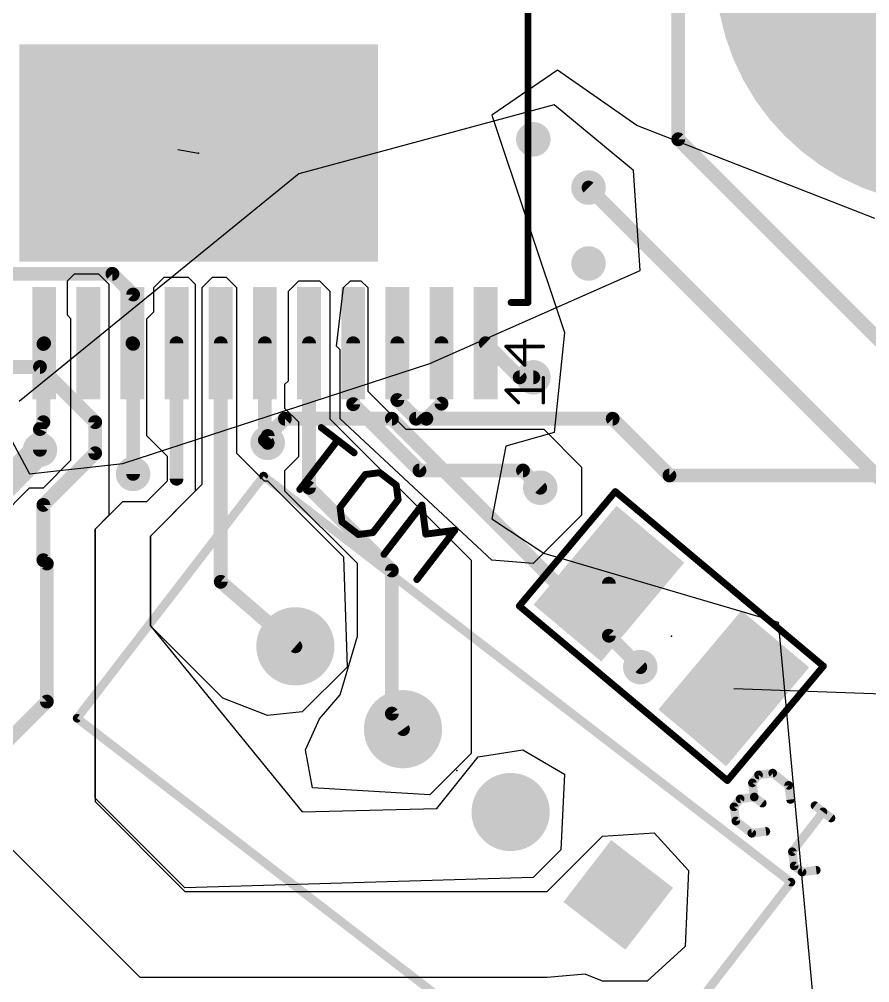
# Model space of a CAD drawing. Extents: x -0.2 to 82.8, y -0.2 to 76.
# Drawn here: x 58.32 to 70.84, y 43.31 to 57.49 of the extents above; entities that cross this region are included whole.
import ezdxf

# ---------------------------------------------------------------- set-up
doc = ezdxf.new("R2010")
doc.units = 0
for name, color, linetype in [('1', 22, 'CONTINUOUS'), ('15', 22, 'CONTINUOUS'), ('16', 175, 'CONTINUOUS'), ('17', 82, 'CONTINUOUS'), ('18', 82, 'CONTINUOUS'), ('19', 53, 'CONTINUOUS'), ('20', 7, 'CONTINUOUS'), ('21', 253, 'CONTINUOUS'), ('22', 253, 'CONTINUOUS'), ('23', 7, 'CONTINUOUS'), ('24', 7, 'CONTINUOUS'), ('29', 253, 'CONTINUOUS'), ('30', 253, 'CONTINUOUS'), ('31', 253, 'CONTINUOUS'), ('52', 253, 'CONTINUOUS')]:
    doc.layers.add(name, color=color, linetype=linetype)

# ---------------------------------------------------------------- blocks, each defined once
blk = doc.blocks.new('SQUAREP')
blk.add_solid([(-0.5, -0.5), (0.5, -0.5), (-0.5, 0.5), (0.5, 0.5)])
blk = doc.blocks.new('ROUNDP')
at = {"const_width": 0.5}
blk.add_lwpolyline([(0, -0.25, 1), (0, 0.25, 1), (0, -0.25)], format="xyb", dxfattribs=at)
blk = doc.blocks.new('RECT')
blk.add_solid([(-0.5, -0.5), (0.5, -0.5), (-0.5, 0.5), (0.5, 0.5)])
blk = doc.blocks.new('ROUNDV')
at = {"const_width": 0.5}
blk.add_lwpolyline([(0, -0.25, 1), (0, 0.25, 1), (0, -0.25)], format="xyb", dxfattribs=at)

msp = doc.modelspace()

# ---------------------------------------------------------------- linework, layer by layer
at = {"layer": '1'}
for p, q in [((59.0296, 53.6448), (59.1312, 53.7464)), ((59.0296, 53.1368), (59.0296, 53.6448)), ((59.1312, 53.7464), (59.4868, 53.7464)), ((59.4868, 53.7464), (59.6392, 53.594)), ((60.2996, 53.5432), (60.452, 53.6956)), ((60.452, 53.6956), (60.8076, 53.6956)), ((60.8076, 53.6956), (60.9092, 53.594)), ((61.0108, 53.5432), (61.1632, 53.6956)), ((61.1632, 53.6956), (61.3664, 53.6956)), ((61.3664, 53.6956), (61.5188, 53.5432)), ((62.2808, 53.4924), (62.4332, 53.6448)), ((62.4332, 53.6448), (62.738, 53.6448)), ((62.738, 53.6448), (62.8904, 53.4924)), ((63.0936, 53.5432), (63.1952, 53.6448)), ((63.1952, 53.6448), (63.3476, 53.6448)), ((63.3476, 53.6448), (63.4492, 53.5432)), ((59.6392, 53.594), (59.6392, 50.1904)), ((60.2996, 53.1876), (60.2996, 53.5432)), ((60.9092, 53.594), (60.9092, 50.546)), ((61.0108, 50.6476), (61.0108, 53.5432)), ((61.5188, 53.5432), (61.5188, 51.1048)), ((62.2808, 52.1716), (62.2808, 53.4924)), ((62.8904, 53.4924), (62.8904, 51.6128)), ((62.992, 52.6796), (63.0936, 53.5432)), ((63.4492, 53.5432), (63.4492, 52.0192)), ((59.0804, 53.086), (59.0296, 53.1368)), ((59.0804, 51.0032), (59.0804, 53.086)), ((60.198, 53.086), (60.2996, 53.1876)), ((60.198, 51.3588), (60.198, 53.086)), ((63.0428, 52.6288), (62.992, 52.6796)), ((63.0428, 51.6128), (63.0428, 52.6288)), ((62.23, 52.1208), (62.2808, 52.1716)), ((62.23, 51.7652), (62.23, 52.1208)), ((63.4492, 52.0192), (64.008, 51.4604)), ((62.4332, 51.562), (62.23, 51.7652)), ((62.4332, 51.054), (62.4332, 51.562)), ((62.8904, 51.6128), (64.9732, 49.53)), ((65.278, 49.53), (63.0428, 51.6128)), ((60.5028, 51.054), (60.198, 51.3588)), ((64.008, 51.4604), (66.04, 51.4604)), ((66.04, 51.4604), (66.5988, 50.9016)), ((61.5188, 51.1048), (61.9252, 50.6984)), ((58.674, 50.5968), (59.0804, 51.0032)), ((60.5028, 50.6984), (60.5028, 51.054)), ((62.23, 50.8508), (62.4332, 51.054)), ((62.23, 50.546), (62.23, 50.8508)), ((66.5988, 50.9016), (66.5988, 50.1904)), ((60.198, 50.3936), (60.5028, 50.6984)), ((61.9252, 50.6984), (61.976, 50.6984)), ((61.976, 50.6984), (63.0936, 49.5808)), ((58.0136, 50.1396), (58.4708, 50.5968)), ((58.4708, 50.5968), (58.674, 50.5968)), ((60.2488, 49.8856), (61.0108, 50.6476)), ((60.9092, 50.546), (60.2488, 49.8856)), ((63.2968, 49.4792), (62.23, 50.546)), ((59.436, 49.9872), (59.8424, 50.3936)), ((59.8424, 50.3936), (60.198, 50.3936)), ((59.6392, 50.1904), (59.436, 49.9872)), ((66.5988, 50.1904), (65.8876, 49.4792)), ((59.436, 49.9872), (59.436, 45.974)), ((59.436, 46.0248), (59.436, 49.9872)), ((60.2488, 49.8856), (60.2488, 48.5648)), ((60.2488, 48.5648), (60.2488, 49.8856)), ((63.0936, 49.5808), (63.1444, 47.9552)), ((64.9732, 49.53), (64.9732, 46.6852)), ((65.8876, 49.4792), (65.278, 49.53)), ((63.2968, 48.4124), (63.2968, 49.4792)), ((60.2488, 48.5648), (62.484, 45.8216)), ((61.3156, 47.498), (60.2488, 48.5648)), ((63.0428, 47.5488), (63.2968, 48.4124)), ((63.1444, 47.9552), (62.484, 47.2948)), ((62.738, 47.1932), (63.0428, 47.5488)), ((61.976, 47.244), (61.3156, 47.498)), ((62.484, 47.2948), (61.976, 47.244)), ((62.5348, 46.736), (62.738, 47.1932)), ((62.6364, 46.1772), (62.5348, 46.736)), ((64.9732, 46.6852), (64.3636, 46.0756)), ((65.0748, 46.6344), (65.7352, 46.736)), ((65.7352, 46.736), (66.3448, 46.3804)), ((64.4652, 45.8724), (65.0748, 46.6344)), ((66.3448, 46.3804), (66.294, 45.2628)), ((64.3636, 46.0756), (62.6364, 46.1772)), ((60.7568, 44.704), (59.436, 46.0248)), ((59.436, 45.974), (60.7568, 44.6532)), ((62.484, 45.8216), (64.4652, 45.8724)), ((60.0964, 43.3832), (58.0136, 45.466)), ((66.0908, 44.6532), (66.9036, 45.466)), ((66.9036, 45.466), (67.6656, 45.5168)), ((67.6656, 45.5168), (68.1736, 44.958)), ((66.294, 45.2628), (65.8876, 44.8564)), ((65.8876, 44.8564), (60.7568, 44.704)), ((68.1736, 44.958), (68.1228, 43.8404)), ((60.7568, 44.6532), (66.0908, 44.6532)), ((68.1228, 43.8404), (67.564, 43.3324)), ((66.6496, 43.434), (66.0908, 43.3832)), ((66.9036, 43.3324), (66.6496, 43.434)), ((66.0908, 43.3832), (60.0964, 43.3832)), ((67.564, 43.3324), (66.9036, 43.3324))]:
    msp.add_line(p, q, dxfattribs=at)
at = {"layer": '1', "const_width": 0.2032}
for points in [[(68.0212, 55.7276), (68.0212, 58.674)], [(71.7804, 51.9684), (68.0212, 55.7276)], [(58.674, 52.7134), (58.685, 52.7244)], [(58.674, 51.562), (58.674, 52.7134)], [(59.9948, 52.7146), (59.985, 52.7244)], [(59.9948, 50.8), (59.9948, 52.7146)], [(60.635, 52.7244), (60.635, 50.729)], [(61.285, 52.7244), (61.285, 49.2112)], [(61.935, 52.7244), (61.935, 51.2982)], [(62.585, 52.7244), (62.585, 50.5974)], [(63.235, 52.7244), (63.235, 51.827)], [(63.885, 51.8882), (63.885, 52.7244)], [(64.535, 52.7244), (64.535, 51.835)], [(65.185, 52.7244), (65.687, 52.2224)], [(65.687, 52.2224), (65.8876, 52.2224)], [(63.235, 51.827), (64.2112, 50.8508)], [(64.1604, 51.6128), (63.885, 51.8882)], [(64.535, 51.835), (64.3128, 51.6128)], [(58.6232, 51.4604), (58.674, 51.562)], [(64.3128, 51.6128), (64.1604, 51.6128)], [(67.056, 51.6128), (64.3128, 51.6128)], [(67.892, 50.7768), (67.056, 51.6128)], [(58.6232, 51.1556), (58.6232, 51.4604)], [(61.935, 51.2982), (61.976, 51.2572)], [(64.2112, 50.8508), (65.7352, 50.8508)], [(65.7352, 50.8508), (65.9892, 50.5968)], [(73.3552, 50.7768), (67.892, 50.7768)], [(62.585, 50.5974), (63.8048, 49.3776)], [(63.8048, 49.3776), (63.8048, 47.2699)], [(61.285, 49.2112), (62.3841, 48.2614)], [(67.0003, 49.1837), (67.0003, 48.4173)], [(67.0003, 48.4173), (67.4624, 47.9552)], [(63.8048, 47.2699), (63.9687, 47.0411)]]:
    msp.add_lwpolyline(points, dxfattribs=at)
at = {"layer": '1', "const_width": 0.1016}
for points in [[(68.0571, 55.7635, 1), (67.9853, 55.6917)], [(67.9704, 55.7276, 1), (68.072, 55.7276)], [(58.7248, 52.7134, 1), (58.6232, 52.7134)], [(58.6381, 52.7493, 1), (58.7099, 52.6775)], [(58.7209, 52.6885, 1), (58.6491, 52.7603)], [(60.0209, 52.7603, 1), (59.9491, 52.6885)], [(60.0456, 52.7146, 1), (59.944, 52.7146)], [(59.9589, 52.6787, 1), (60.0307, 52.7505)], [(60.6858, 52.7244, 1), (60.5842, 52.7244)], [(61.3358, 52.7244, 1), (61.2342, 52.7244)], [(61.9858, 52.7244, 1), (61.8842, 52.7244)], [(62.6358, 52.7244, 1), (62.5342, 52.7244)], [(63.2858, 52.7244, 1), (63.1842, 52.7244)], [(63.9358, 52.7244, 1), (63.8342, 52.7244)], [(64.5858, 52.7244, 1), (64.4842, 52.7244)], [(65.2209, 52.7603, 1), (65.1491, 52.6885)], [(65.687, 52.2732, 1), (65.687, 52.1716)], [(65.6511, 52.1865, 1), (65.7229, 52.2583)], [(65.8876, 52.1716, 1), (65.8876, 52.2732)], [(63.2709, 51.8629, 1), (63.1991, 51.7911)], [(63.9209, 51.9241, 1), (63.8491, 51.8523)], [(63.8342, 51.8882, 1), (63.9358, 51.8882)], [(64.5709, 51.7991, 1), (64.4991, 51.8709)], [(63.1842, 51.827, 1), (63.2858, 51.827)], [(64.4842, 51.835, 1), (64.5858, 51.835)], [(58.7194, 51.5393, 1), (58.6286, 51.5847)], [(64.1604, 51.6636, 1), (64.1604, 51.562)], [(64.1245, 51.5769, 1), (64.1963, 51.6487)], [(64.3128, 51.6636, 1), (64.3128, 51.562)], [(64.2769, 51.6487, 1), (64.3487, 51.5769)], [(64.3128, 51.562, 1), (64.3128, 51.6636)], [(67.0919, 51.6487, 1), (67.0201, 51.5769)], [(67.056, 51.562, 1), (67.056, 51.6636)], [(58.674, 51.4604, 1), (58.5724, 51.4604)], [(58.5778, 51.4831, 1), (58.6686, 51.4377)], [(58.6232, 51.562, 1), (58.7248, 51.562)], [(61.9709, 51.3341, 1), (61.8991, 51.2623)], [(61.8842, 51.2982, 1), (61.9858, 51.2982)], [(61.9401, 51.2213, 1), (62.0119, 51.2931)], [(58.5724, 51.1556, 1), (58.674, 51.1556)], [(64.2112, 50.9016, 1), (64.2112, 50.8)], [(64.1753, 50.8149, 1), (64.2471, 50.8867)], [(65.7711, 50.8867, 1), (65.6993, 50.8149)], [(65.7352, 50.8, 1), (65.7352, 50.9016)], [(59.944, 50.8, 1), (60.0456, 50.8)], [(67.892, 50.8276, 1), (67.892, 50.726)], [(67.8561, 50.7409, 1), (67.9279, 50.8127)], [(60.5842, 50.729, 1), (60.6858, 50.729)], [(62.6209, 50.6333, 1), (62.5491, 50.5615)], [(65.9533, 50.5609, 1), (66.0251, 50.6327)], [(62.5342, 50.5974, 1), (62.6358, 50.5974)], [(63.8556, 49.3776, 1), (63.754, 49.3776)], [(63.7689, 49.3417, 1), (63.8407, 49.4135)], [(61.3182, 49.2496, 1), (61.2518, 49.1728)], [(61.2342, 49.2112, 1), (61.3358, 49.2112)], [(67.0511, 49.1837, 1), (66.9495, 49.1837)], [(67.0363, 48.4532, 1), (66.9644, 48.3813)], [(66.9495, 48.4173, 1), (67.0511, 48.4173)], [(62.3509, 48.223, 1), (62.4173, 48.2999)], [(67.4265, 47.9193, 1), (67.4983, 47.9911)], [(63.8461, 47.2995, 1), (63.7635, 47.2403)], [(63.754, 47.2699, 1), (63.8556, 47.2699)], [(63.9274, 47.0116, 1), (64.01, 47.0707)]]:
    msp.add_lwpolyline(points, format="xyb", dxfattribs=at)
at = {"layer": '15'}
for p, q in [((66.1924, 56.2356), (62.4332, 55.2196)), ((67.3608, 55.2704), (66.1924, 56.2356)), ((62.4332, 55.2196), (58.3184, 51.8668)), ((67.4624, 53.7972), (67.3608, 55.2704)), ((64.3636, 52.4256), (67.4624, 53.7972)), ((59.8424, 50.9524), (64.3636, 52.4256)), ((58.0644, 51.562), (58.4708, 50.8)), ((58.4708, 50.8), (59.8424, 50.9524))]:
    msp.add_line(p, q, dxfattribs=at)
at = {"layer": '15', "const_width": 0.2032}
for points in [[(58.6232, 52.3748), (57.5564, 52.3748)], [(59.436, 51.562), (58.6232, 52.3748)], [(59.436, 51.1048), (59.436, 51.562)], [(58.674, 50.3428), (59.436, 51.1048)], [(58.674, 49.53), (58.674, 50.3428)], [(58.7248, 49.4792), (58.674, 49.53)], [(58.7248, 47.4472), (58.7248, 49.4792)], [(56.8452, 45.5676), (58.7248, 47.4472)]]:
    msp.add_lwpolyline(points, dxfattribs=at)
at = {"layer": '15', "const_width": 0.1016}
for points in [[(58.6591, 52.4107, 1), (58.5873, 52.3389)], [(58.6232, 52.324, 1), (58.6232, 52.4256)], [(59.4868, 51.562, 1), (59.3852, 51.562)], [(59.4001, 51.5261, 1), (59.4719, 51.5979)], [(59.3852, 51.1048, 1), (59.4868, 51.1048)], [(59.4719, 51.0689, 1), (59.4001, 51.1407)], [(58.7248, 50.3428, 1), (58.6232, 50.3428)], [(58.6381, 50.3787, 1), (58.7099, 50.3069)], [(58.7099, 49.5659, 1), (58.6381, 49.4941)], [(58.6232, 49.53, 1), (58.7248, 49.53)], [(58.7756, 49.4792, 1), (58.674, 49.4792)], [(58.6889, 49.4433, 1), (58.7607, 49.5151)], [(58.7607, 47.4113, 1), (58.6889, 47.4831)], [(58.674, 47.4472, 1), (58.7756, 47.4472)]]:
    msp.add_lwpolyline(points, format="xyb", dxfattribs=at)
at = {"layer": '16'}
for p, q in [((66.2432, 56.7436), (65.278, 56.0832)), ((67.4116, 55.9308), (66.2432, 56.7436)), ((65.278, 56.0832), (66.3448, 52.8828)), ((70.9168, 54.5592), (67.4116, 55.9308)), ((66.3448, 52.8828), (66.1924, 51.4096)), ((66.1924, 51.4096), (65.4812, 51.2064)), ((65.4812, 51.2064), (65.278, 50.1396)), ((65.278, 50.1396), (66.04, 49.6316)), ((66.04, 49.6316), (69.4944, 48.6156)), ((69.4944, 48.6156), (70.0532, 42.5704))]:
    msp.add_line(p, q, dxfattribs=at)
for points, const_width in [([(72.3392, 49.3776), (66.7004, 55.0164)], 0.2032), ([(58.2168, 53.7464), (59.69, 53.7464)], 0.2032), ([(59.69, 53.7464), (59.9948, 53.4416)], 0.2032), ([(59.9948, 53.4416), (59.9948, 50.8)], 0.2032), ([(61.976, 51.3588), (62.23, 51.6128)], 0.2032), ([(62.23, 51.6128), (63.8048, 51.6128)], 0.2032), ([(63.8048, 51.6128), (67.4624, 47.9552)], 0.2032), ([(57.5194, 50.0518), (58.6232, 51.1556)], 0.4064), ([(61.976, 51.2572), (61.976, 51.3588)], 0.2032)]:
    msp.add_lwpolyline(points, dxfattribs=dict(at, const_width=const_width))
for points, const_width in [([(66.7363, 55.0523, 1), (66.6645, 54.9805)], 0.1016), ([(59.7259, 53.7823, 1), (59.6541, 53.7105)], 0.1016), ([(59.69, 53.6956, 1), (59.69, 53.7972)], 0.1016), ([(60.0456, 53.4416, 1), (59.944, 53.4416)], 0.1016), ([(59.9589, 53.4057, 1), (60.0307, 53.4775)], 0.1016), ([(62.23, 51.6636, 1), (62.23, 51.562)], 0.1016), ([(62.2659, 51.5769, 1), (62.1941, 51.6487)], 0.1016), ([(63.8407, 51.6487, 1), (63.7689, 51.5769)], 0.1016), ([(63.8048, 51.562, 1), (63.8048, 51.6636)], 0.1016), ([(58.695, 51.0838, 1), (58.5514, 51.2274)], 0.2032), ([(62.0268, 51.3588, 1), (61.9252, 51.3588)], 0.1016), ([(61.9401, 51.3947, 1), (62.0119, 51.3229)], 0.1016), ([(61.9252, 51.2572, 1), (62.0268, 51.2572)], 0.1016), ([(59.944, 50.8, 1), (60.0456, 50.8)], 0.1016), ([(67.4265, 47.9193, 1), (67.4983, 47.9911)], 0.1016)]:
    msp.add_lwpolyline(points, format="xyb", dxfattribs=dict(at, const_width=const_width))
at = {"layer": '19'}
for p, q in [((60.6552, 55.5752), (60.96, 55.5244)), ((68.8389, 47.6411), (71.9552, 47.5268))]:
    msp.add_line(p, q, dxfattribs=at)
at = {"layer": '20', "const_width": 3.5}
msp.add_lwpolyline([(72.066, 56.5, 1), (72.066, 60, 1), (72.066, 56.5)], format="xyb", dxfattribs=at)
at = {"layer": '21'}
for points, const_width in [([(65.81, 57.7244), (65.81, 53.3244)], 0.1), ([(65.81, 53.3244), (65.56, 53.3244)], 0.1), ([(65.7598, 52.4023), (65.7598, 52.7687)], 0.0508), ([(66.0346, 52.6771), (65.4849, 52.6771)], 0.0508), ([(65.4849, 52.6771), (65.7598, 52.4023)], 0.0508), ([(66.0346, 51.8498), (66.0346, 52.2162)], 0.0508), ([(65.6682, 51.8498), (65.4849, 52.033)], 0.0508), ([(65.4849, 52.033), (66.0346, 52.033)], 0.0508), ([(65.6804, 48.8553), (67.0946, 50.5406)], 0.1), ([(67.0946, 50.5406), (70.1588, 47.9695)], 0.1), ([(68.7446, 46.2842), (65.6804, 48.8553)], 0.1), ([(70.1588, 47.9695), (68.7446, 46.2842)], 0.1)]:
    msp.add_lwpolyline(points, dxfattribs=dict(at, const_width=const_width))
for points, const_width in [([(65.56, 53.3494, 1), (65.56, 53.2994)], 0.05), ([(65.785, 53.3244, 1), (65.835, 53.3244)], 0.05), ([(65.81, 53.2994, 1), (65.81, 53.3494)], 0.05), ([(65.7725, 52.7687, 1), (65.7471, 52.7687)], 0.0254), ([(65.4849, 52.6898, 1), (65.4849, 52.6644)], 0.0254), ([(65.4939, 52.6861, 1), (65.476, 52.6681)], 0.0254), ([(66.0346, 52.6644, 1), (66.0346, 52.6898)], 0.0254), ([(65.7471, 52.4023, 1), (65.7725, 52.4023)], 0.0254), ([(65.7508, 52.3933, 1), (65.7687, 52.4113)], 0.0254), ([(66.0473, 52.2162, 1), (66.0219, 52.2162)], 0.0254), ([(65.4849, 52.0457, 1), (65.4849, 52.0203)], 0.0254), ([(65.4939, 52.042, 1), (65.476, 52.024)], 0.0254), ([(66.0346, 52.0203, 1), (66.0346, 52.0457)], 0.0254), ([(65.6592, 51.8408, 1), (65.6771, 51.8588)], 0.0254), ([(66.0219, 51.8498, 1), (66.0473, 51.8498)], 0.0254), ([(67.1106, 50.5598, 1), (67.0785, 50.5215)], 0.05), ([(67.1137, 50.5246, 1), (67.0754, 50.5567)], 0.05), ([(65.6965, 48.8745, 1), (65.6644, 48.8362)], 0.05), ([(65.6613, 48.8714, 1), (65.6996, 48.8393)], 0.05), ([(70.1779, 47.9534, 1), (70.1396, 47.9855)], 0.05), ([(70.1427, 47.9503, 1), (70.1748, 47.9886)], 0.05), ([(68.7255, 46.3002, 1), (68.7638, 46.2681)], 0.05), ([(68.7286, 46.265, 1), (68.7607, 46.3033)], 0.05)]:
    msp.add_lwpolyline(points, format="xyb", dxfattribs=dict(at, const_width=const_width))
at = {"layer": '22'}
for points, const_width in [([(63.2491, 51.1107), (62.7657, 51.483)], 0.1016), ([(62.449, 50.5717), (63.0074, 51.2968)], 0.1016), ([(61.916, 50.7676), (59.1704, 47.2023)], 0.127), ([(69.6805, 44.7882), (61.916, 50.7676)], 0.127), ([(63.0416, 50.3079), (63.4138, 50.7913)], 0.1016), ([(63.4138, 50.7913), (63.6278, 50.8191)], 0.1016), ([(63.6278, 50.8191), (63.8695, 50.633)], 0.1016), ([(63.8695, 50.633), (63.8972, 50.4191)], 0.1016), ([(63.8972, 50.4191), (63.525, 49.9357)], 0.1016), ([(64.2481, 50.3414), (63.6897, 49.6163)], 0.1016), ([(64.3037, 49.9135), (64.2481, 50.3414)], 0.1016), ([(63.0694, 50.094), (63.0416, 50.3079)], 0.1016), ([(63.3111, 49.9079), (63.0694, 50.094)], 0.1016), ([(63.525, 49.9357), (63.3111, 49.9079)], 0.1016), ([(64.1731, 49.244), (64.7315, 49.9691)], 0.1016), ([(64.7315, 49.9691), (64.3037, 49.9135)], 0.1016), ([(59.1704, 47.2023), (66.9348, 41.2229)], 0.127), ([(69.2037, 46.3675), (69.1133, 46.2501)], 0.127), ([(69.4117, 46.3946), (69.2037, 46.3675)], 0.127), ([(69.6467, 46.2136), (69.4117, 46.3946)], 0.127), ([(69.1133, 46.2501), (69.1403, 46.0421)], 0.127), ([(69.6737, 46.0056), (69.6467, 46.2136)], 0.127), ([(68.9323, 46.0151), (68.8418, 45.8976)], 0.127), ([(69.1403, 46.0421), (68.9323, 46.0151)], 0.127), ([(69.1403, 46.0421), (69.2578, 45.9516)], 0.127), ([(70.2704, 45.7333), (70.0354, 45.9142)], 0.127), ([(68.8418, 45.8976), (68.8688, 45.6896)], 0.127), ([(69.7005, 45.2363), (70.1529, 45.8238)], 0.127), ([(68.8688, 45.6896), (69.1038, 45.5087)], 0.127), ([(69.1038, 45.5087), (69.3118, 45.5357)], 0.127), ([(69.7275, 45.0283), (69.7005, 45.2363)], 0.127), ([(69.845, 44.9379), (69.7275, 45.0283)], 0.127), ([(70.053, 44.9649), (69.845, 44.9379)], 0.127), ([(66.9348, 41.2229), (69.6805, 44.7882)], 0.127)]:
    msp.add_lwpolyline(points, dxfattribs=dict(at, const_width=const_width))
for points, const_width in [([(62.7812, 51.5031, 1), (62.7502, 51.4628)], 0.0508), ([(63.0275, 51.2813, 1), (62.9873, 51.3123)], 0.0508), ([(63.2336, 51.0906, 1), (63.2646, 51.1308)], 0.0508), ([(61.9354, 50.7928, 1), (61.8967, 50.7424)], 0.0635), ([(61.9412, 50.7482, 1), (61.8909, 50.787)], 0.0635), ([(63.4106, 50.8165, 1), (63.4171, 50.7661)], 0.0508), ([(63.434, 50.7758, 1), (63.3937, 50.8068)], 0.0508), ([(63.6433, 50.8392, 1), (63.6123, 50.799)], 0.0508), ([(63.631, 50.7939, 1), (63.6245, 50.8443)], 0.0508), ([(63.8946, 50.6362, 1), (63.8443, 50.6297)], 0.0508), ([(63.854, 50.6128, 1), (63.885, 50.6531)], 0.0508), ([(62.4289, 50.5872, 1), (62.4691, 50.5562)], 0.0508), ([(63.872, 50.4158, 1), (63.9224, 50.4223)], 0.0508), ([(63.9174, 50.4036, 1), (63.8771, 50.4345)], 0.0508), ([(64.2733, 50.3446, 1), (64.2229, 50.3381)], 0.0508), ([(64.2682, 50.3259, 1), (64.228, 50.3569)], 0.0508), ([(63.0668, 50.3112, 1), (63.0164, 50.3046)], 0.0508), ([(63.0215, 50.3234, 1), (63.0617, 50.2924)], 0.0508), ([(63.0849, 50.1141, 1), (63.0539, 50.0739)], 0.0508), ([(63.0442, 50.0907, 1), (63.0945, 50.0973)], 0.0508), ([(63.3078, 49.9331, 1), (63.3143, 49.8827)], 0.0508), ([(63.2956, 49.8878, 1), (63.3266, 49.928)], 0.0508), ([(63.5048, 49.9512, 1), (63.5451, 49.9202)], 0.0508), ([(63.5282, 49.9105, 1), (63.5217, 49.9608)], 0.0508), ([(64.3004, 49.9387, 1), (64.3069, 49.8883)], 0.0508), ([(64.2785, 49.9103, 1), (64.3289, 49.9168)], 0.0508), ([(64.7516, 49.9536, 1), (64.7114, 49.9846)], 0.0508), ([(64.7348, 49.9439, 1), (64.7282, 49.9943)], 0.0508), ([(63.6696, 49.6318, 1), (63.7098, 49.6008)], 0.0508), ([(64.153, 49.2595, 1), (64.1932, 49.2285)], 0.0508), ([(59.1897, 47.2275, 1), (59.151, 47.1771)], 0.0635), ([(59.1452, 47.2217, 1), (59.1955, 47.1829)], 0.0635), ([(69.1996, 46.399, 1), (69.2078, 46.3361)], 0.0635), ([(69.2289, 46.3482, 1), (69.1786, 46.3869)], 0.0635), ([(69.4311, 46.4197, 1), (69.3923, 46.3694)], 0.0635), ([(69.4158, 46.3631, 1), (69.4076, 46.426)], 0.0635), ([(69.1447, 46.2541, 1), (69.0818, 46.246)], 0.0635), ([(69.0881, 46.2694, 1), (69.1384, 46.2307)], 0.0635), ([(69.6782, 46.2177, 1), (69.6152, 46.2095)], 0.0635), ([(69.6273, 46.1884, 1), (69.6661, 46.2388)], 0.0635), ([(68.9282, 46.0466, 1), (68.9364, 45.9836)], 0.0635), ([(68.9574, 45.9957, 1), (68.9071, 46.0344)], 0.0635), ([(69.1596, 46.0672, 1), (69.1209, 46.0169)], 0.0635), ([(69.1088, 46.038, 1), (69.1718, 46.0462)], 0.0635), ([(69.1444, 46.0106, 1), (69.1362, 46.0736)], 0.0635), ([(69.2384, 45.9264, 1), (69.2771, 45.9768)], 0.0635), ([(69.6422, 46.0015, 1), (69.7052, 46.0097)], 0.0635), ([(70.0548, 45.9394, 1), (70.016, 45.8891)], 0.0635), ([(68.8733, 45.9017, 1), (68.8103, 45.8935)], 0.0635), ([(68.8167, 45.917, 1), (68.867, 45.8782)], 0.0635), ([(70.1781, 45.8044, 1), (70.1278, 45.8431)], 0.0635), ([(68.8882, 45.7148, 1), (68.8495, 45.6645)], 0.0635), ([(68.8373, 45.6855, 1), (68.9003, 45.6937)], 0.0635), ([(70.251, 45.7081, 1), (70.2898, 45.7584)], 0.0635), ([(69.0997, 45.5401, 1), (69.1079, 45.4772)], 0.0635), ([(69.0844, 45.4835, 1), (69.1232, 45.5338)], 0.0635), ([(69.3159, 45.5042, 1), (69.3077, 45.5671)], 0.0635), ([(69.732, 45.2404, 1), (69.669, 45.2322)], 0.0635), ([(69.6754, 45.2557, 1), (69.7257, 45.2169)], 0.0635), ([(69.7469, 45.0535, 1), (69.7081, 45.0032)], 0.0635), ([(69.696, 45.0242, 1), (69.759, 45.0324)], 0.0635), ([(69.8409, 44.9693, 1), (69.8491, 44.9064)], 0.0635), ([(69.8256, 44.9127, 1), (69.8644, 44.963)], 0.0635), ([(70.0571, 44.9334, 1), (70.0489, 44.9963)], 0.0635), ([(69.7056, 44.7688, 1), (69.6553, 44.8076)], 0.0635), ([(69.6611, 44.763, 1), (69.6998, 44.8133)], 0.0635)]:
    msp.add_lwpolyline(points, format="xyb", dxfattribs=dict(at, const_width=const_width))
at = {"layer": '23'}
for p in [(60.96, 55.5244), (67.9196, 48.4124)]:
    msp.add_point(p, dxfattribs=at)
at = {"layer": '24'}
msp.add_point((64.761, 46.431), dxfattribs=at)
at = {"layer": '52', "const_width": 0.127}
for points in [[(61.916, 50.7676), (59.1704, 47.2023)], [(69.6805, 44.7882), (61.916, 50.7676)], [(59.1704, 47.2023), (66.9348, 41.2229)], [(66.9348, 41.2229), (69.6805, 44.7882)]]:
    msp.add_lwpolyline(points, dxfattribs=at)
at = {"layer": '52', "const_width": 0.0635}
for points in [[(61.9354, 50.7928, 1), (61.8967, 50.7424)], [(61.9412, 50.7482, 1), (61.8909, 50.787)], [(59.1897, 47.2275, 1), (59.151, 47.1771)], [(59.1452, 47.2217, 1), (59.1955, 47.1829)], [(69.7056, 44.7688, 1), (69.6553, 44.8076)], [(69.6611, 44.763, 1), (69.6998, 44.8133)]]:
    msp.add_lwpolyline(points, format="xyb", dxfattribs=at)

# ---------------------------------------------------------------- block references
at = {"layer": '1'}
for p, xscale, yscale, rotation in [((60.96, 55.5244), 3.1, 5.18, 90), ((58.685, 52.7244), 0.25, 1.55, 180), ((59.335, 52.7244), 0.25, 1.55, 180), ((59.985, 52.7244), 0.25, 1.55, 180), ((60.635, 52.7244), 0.25, 1.55, 180), ((61.285, 52.7244), 0.25, 1.55, 180), ((61.935, 52.7244), 0.25, 1.55, 180), ((62.585, 52.7244), 0.25, 1.55, 180), ((63.235, 52.7244), 0.25, 1.55, 180), ((63.885, 52.7244), 0.25, 1.55, 180), ((64.535, 52.7244), 0.25, 1.55, 180), ((65.185, 52.7244), 0.25, 1.55, 180), ((67.0003, 49.1837), 1.2, 1.8, 140), ((68.8389, 47.6411), 1.2, 1.8, 140)]:
    msp.add_blockref('RECT', p, dxfattribs=dict(at, xscale=xscale, yscale=yscale, rotation=rotation))
at = {"layer": '17', "xscale": 1.05, "yscale": 1.05, "rotation": 142.4}
for name, p in [('ROUNDP', (62.3841, 48.2614)), ('ROUNDP', (62.3841, 48.2614)), ('ROUNDP', (62.3841, 48.2614)), ('ROUNDP', (62.3841, 48.2614)), ('ROUNDP', (63.9687, 47.0411)), ('ROUNDP', (63.9687, 47.0411)), ('ROUNDP', (63.9687, 47.0411)), ('ROUNDP', (63.9687, 47.0411)), ('ROUNDP', (65.5533, 45.8209)), ('ROUNDP', (65.5533, 45.8209)), ('ROUNDP', (65.5533, 45.8209)), ('ROUNDP', (65.5533, 45.8209)), ('SQUAREP', (67.1379, 44.6006)), ('ROUNDP', (67.1379, 44.6006)), ('ROUNDP', (67.1379, 44.6006)), ('SQUAREP', (67.1379, 44.6006))]:
    msp.add_blockref(name, p, dxfattribs=at)
at = {"layer": '18', "xscale": 0.508, "yscale": 0.508}
for p in [(58.7756, 56.7436), (58.7756, 56.7436), (58.7756, 56.7436), (58.7756, 56.7436), (60.706, 56.7436), (60.706, 56.7436), (60.706, 56.7436), (60.706, 56.7436), (61.6712, 56.7436), (61.6712, 56.7436), (61.6712, 56.7436), (61.6712, 56.7436), (63.1444, 56.6928), (63.1444, 56.6928), (63.1444, 56.6928), (63.1444, 56.6928), (63.0936, 55.7276), (63.0936, 55.7276), (63.0936, 55.7276), (63.0936, 55.7276), (65.8876, 55.7276), (65.8876, 55.7276), (65.8876, 55.7276), (65.8876, 55.7276), (58.7756, 55.626), (58.7756, 55.626), (58.7756, 55.626), (58.7756, 55.626), (60.6552, 55.5752), (60.6552, 55.5752), (60.6552, 55.5752), (60.6552, 55.5752), (61.722, 55.2196), (61.722, 55.2196), (61.722, 55.2196), (61.722, 55.2196), (66.7004, 55.0164), (66.7004, 55.0164), (66.7004, 55.0164), (66.7004, 55.0164), (62.5856, 54.7624), (62.5856, 54.7624), (62.5856, 54.7624), (62.5856, 54.7624), (58.7756, 54.4068), (58.7756, 54.4068), (58.7756, 54.4068), (58.7756, 54.4068), (60.7568, 54.4068), (60.7568, 54.4068), (60.7568, 54.4068), (60.7568, 54.4068), (66.7004, 53.8988), (66.7004, 53.8988), (66.7004, 53.8988), (66.7004, 53.8988), (65.8876, 52.2224), (65.8876, 52.2224), (65.8876, 52.2224), (65.8876, 52.2224), (61.976, 51.2572), (61.976, 51.2572), (61.976, 51.2572), (61.976, 51.2572), (58.6232, 51.1556), (58.6232, 51.1556), (58.6232, 51.1556), (58.6232, 51.1556), (59.9948, 50.8), (59.9948, 50.8), (59.9948, 50.8), (59.9948, 50.8), (65.9892, 50.5968), (65.9892, 50.5968), (65.9892, 50.5968), (65.9892, 50.5968), (67.4624, 47.9552), (67.4624, 47.9552), (67.4624, 47.9552), (67.4624, 47.9552)]:
    msp.add_blockref('ROUNDV', p, dxfattribs=at)
at = {"layer": '29'}
for name, p, xscale, yscale, rotation in [('RECT', (60.96, 55.5244), 3.2016, 5.2816, 90), ('RECT', (58.685, 52.7244), 0.3516, 1.6516, 180), ('RECT', (59.335, 52.7244), 0.3516, 1.6516, 180), ('RECT', (59.985, 52.7244), 0.3516, 1.6516, 180), ('RECT', (60.635, 52.7244), 0.3516, 1.6516, 180), ('RECT', (61.285, 52.7244), 0.3516, 1.6516, 180), ('RECT', (61.935, 52.7244), 0.3516, 1.6516, 180), ('RECT', (62.585, 52.7244), 0.3516, 1.6516, 180), ('RECT', (63.235, 52.7244), 0.3516, 1.6516, 180), ('RECT', (63.885, 52.7244), 0.3516, 1.6516, 180), ('RECT', (64.535, 52.7244), 0.3516, 1.6516, 180), ('RECT', (65.185, 52.7244), 0.3516, 1.6516, 180), ('RECT', (67.0003, 49.1837), 1.3016, 1.9016, 140), ('ROUNDP', (62.3841, 48.2614), 1.1516, 1.1516, 142.4), ('RECT', (68.8389, 47.6411), 1.3016, 1.9016, 140), ('ROUNDP', (63.9687, 47.0411), 1.1516, 1.1516, 142.4), ('ROUNDP', (65.5533, 45.8209), 1.1516, 1.1516, 142.4), ('SQUAREP', (67.1379, 44.6006), 1.1516, 1.1516, 142.4)]:
    msp.add_blockref(name, p, dxfattribs=dict(at, xscale=xscale, yscale=yscale, rotation=rotation))
at = {"layer": '30', "xscale": 1.1516, "yscale": 1.1516, "rotation": 142.4}
for name, p in [('ROUNDP', (62.3841, 48.2614)), ('ROUNDP', (63.9687, 47.0411)), ('ROUNDP', (65.5533, 45.8209)), ('SQUAREP', (67.1379, 44.6006))]:
    msp.add_blockref(name, p, dxfattribs=at)
at = {"layer": '31'}
for p, xscale, yscale, rotation in [((60.96, 55.5244), 3.1, 5.18, 90), ((58.685, 52.7244), 0.25, 1.55, 180), ((59.335, 52.7244), 0.25, 1.55, 180), ((59.985, 52.7244), 0.25, 1.55, 180), ((60.635, 52.7244), 0.25, 1.55, 180), ((61.285, 52.7244), 0.25, 1.55, 180), ((61.935, 52.7244), 0.25, 1.55, 180), ((62.585, 52.7244), 0.25, 1.55, 180), ((63.235, 52.7244), 0.25, 1.55, 180), ((63.885, 52.7244), 0.25, 1.55, 180), ((64.535, 52.7244), 0.25, 1.55, 180), ((65.185, 52.7244), 0.25, 1.55, 180), ((67.0003, 49.1837), 1.2, 1.8, 140), ((68.8389, 47.6411), 1.2, 1.8, 140)]:
    msp.add_blockref('RECT', p, dxfattribs=dict(at, xscale=xscale, yscale=yscale, rotation=rotation))

doc.saveas('drawing.dxf')
